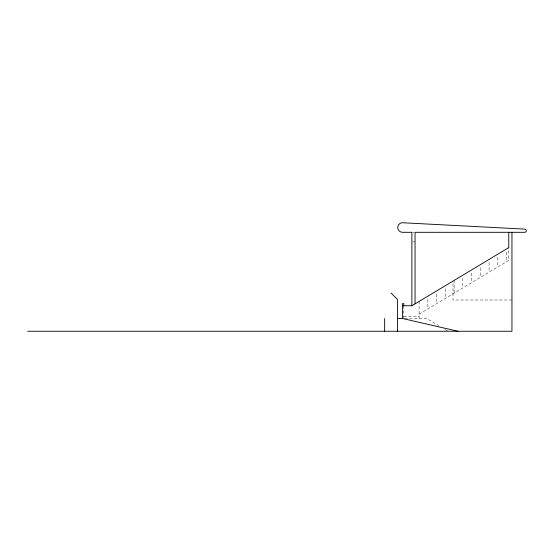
<?xml version="1.0" encoding="UTF-8"?>
<svg xmlns="http://www.w3.org/2000/svg" width="554" height="554" viewBox="0 0 554 554"><rect width="100%" height="100%" fill="white"/><g stroke="black" fill="none" stroke-linecap="round" stroke-linejoin="round"><path stroke-width="0.42" stroke-dasharray="2.77 2.08" d="M419.094 314.166L508.766 260.366L508.766 247.61M412.668 232.306L414.26 232.306M412.668 241.876L415.057 241.876M511.951 300.012L452.992 300.012L452.992 281.072M403.79 316.334L419.094 316.334M404.642 318.502L426.746 318.502L438.477 325.537M445.07 329.498L447.999 331.257M506.578 252.112L506.578 261.675M497.831 257.361L497.831 266.924M489.085 262.61L489.085 272.173M480.332 267.859L480.332 277.422M471.586 273.108L471.586 282.672M462.839 278.357L462.839 287.921M454.086 280.421L454.086 293.17M445.34 288.856L445.34 298.419M436.594 294.105L436.594 303.668M427.847 299.354L427.847 308.917M419.094 301.411L419.094 318.502M403.79 305.753L403.79 318.502"/><path stroke-width="0.83" d="M402.516 305.753L411.871 305.753L508.766 247.61L508.766 232.306M397.419 318.502L402.516 318.502L457.964 331.257M27.7 331.257L511.951 331.257L511.951 232.306M391.041 292.997L397.419 299.375L397.419 331.257M415.057 303.834L415.057 232.306L524.707 232.306A1.593 1.593 0 0 0 526.3 230.713A1.593 1.593 0 0 0 524.707 229.121L402.516 222.743A4.785 4.785 0 0 0 397.737 227.528A4.785 4.785 0 0 0 402.516 232.306L411.871 232.306L411.871 305.753M403.79 305.753L403.79 303.585L402.516 303.585L402.516 318.502M384.663 318.502L384.663 331.257"/></g></svg>
